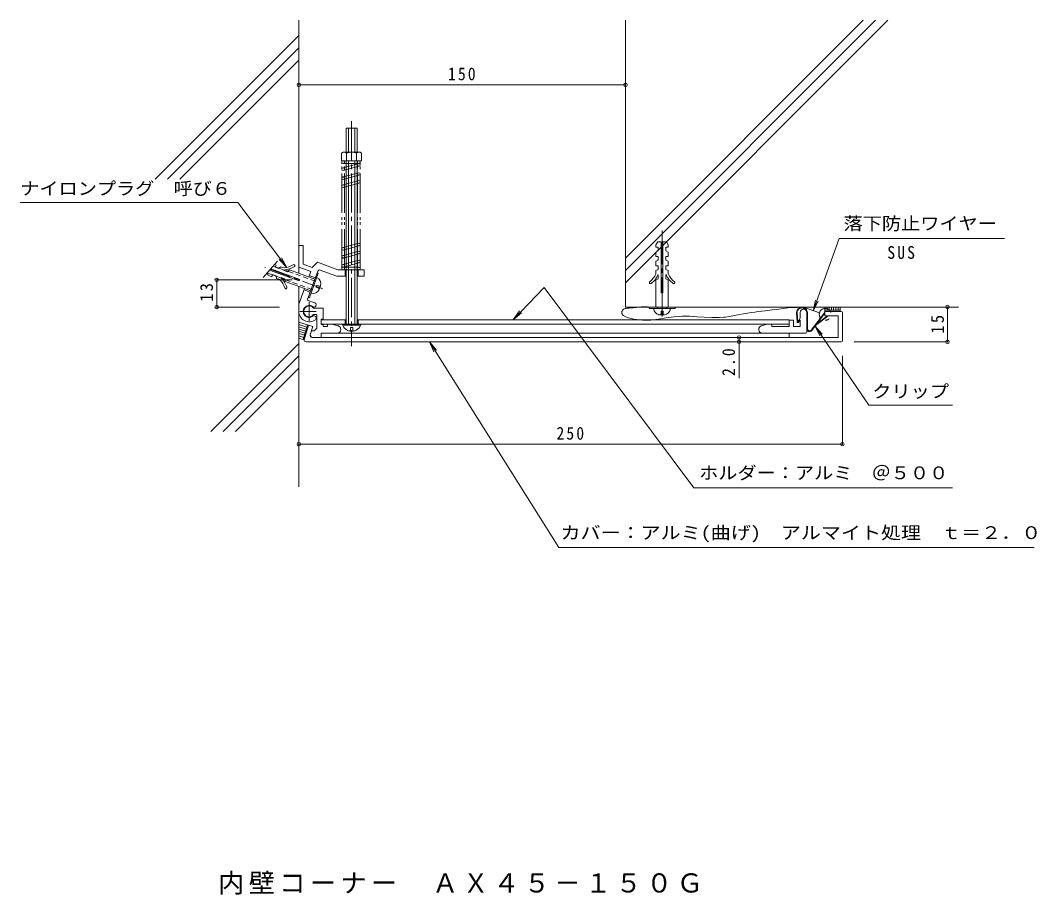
# Model space of a CAD drawing. Units: millimetres, scale not verified. Extents: x -242 to 225, y -269 to 133.
import ezdxf
from ezdxf.enums import TextEntityAlignment as Align

# ---------------------------------------------------------------- set-up
doc = ezdxf.new("R2010")
doc.units = ezdxf.units.MM
doc.header["$LTSCALE"] = 2
doc.header["$PDMODE"] = 32
doc.header["$PDSIZE"] = 1.6
for name, pattern in [('CHAIN1', [8, 5, -1, 1, -1]), ('CHAIN2', [12, 9, -1, 1, -1]), ('DASHED1', [1.8, 1.2, -0.6]), ('DOUBLE_CHAIN1', [8.8, 5, -1, 0.6, -0.6, 0.6, -1]), ('DOUBLE_CHAIN2', [12.8, 9, -1, 0.6, -0.6, 0.6, -1])]:
    doc.linetypes.add(name, pattern=pattern)
for name, color, linetype, lineweight in [('D-0', 2, 'Continuous', 9), ('D-1', 2, 'Continuous', 9), ('D-2', 4, 'Continuous', 9), ('D-3', 6, 'Continuous', 5), ('D-4', 7, 'Continuous', 9), ('D-5', 7, 'Continuous', 9)]:
    doc.layers.add(name, color=color, linetype=linetype, lineweight=lineweight)
doc.layers.add('D-6', color=3, linetype='Continuous')
doc.styles.add('ＭＳ ゴシック', font='')
doc.styles.get('ＭＳ ゴシック').set_extended_font_data('MS Gothic')

msp = doc.modelspace()

# ---------------------------------------------------------------- linework, layer by layer
at = {"layer": 'D-0', "color": 7, "linetype": 'CHAIN2'}
msp.add_line((52.873, -3.022), (52.873, 36.472), dxfattribs=at)
at = {"layer": 'D-0'}
for p, q in [((50.02, 28.811), (50.02, 29.811)), ((51.12, 28.811), (50.02, 28.811)), ((51.12, 27.061), (51.12, 28.811)), ((52.47, 7.811), (52.47, 31.311)), ((53.27, 7.811), (53.27, 31.311)), ((54.87, 31.311), (53.27, 31.311)), ((54.62, 27.061), (54.62, 28.811)), ((55.72, 28.811), (54.62, 28.811)), ((54.87, 31.311), (55.72, 29.811)), ((55.72, 28.811), (55.72, 29.811)), ((51.12, 27.061), (50.02, 26.561)), ((50.02, 24.561), (50.02, 26.561)), ((54.62, 27.061), (55.72, 26.561)), ((55.72, 24.561), (55.72, 26.561)), ((51.12, 22.811), (50.02, 22.311)), ((50.02, 20.311), (50.02, 22.311)), ((51.12, 20.311), (50.02, 20.311)), ((51.12, 18.561), (51.12, 20.311)), ((54.62, 22.811), (55.72, 22.311)), ((54.62, 20.311), (55.72, 20.311)), ((54.62, 18.561), (54.62, 20.311)), ((55.72, 20.311), (55.72, 22.311)), ((51.12, 18.561), (50.02, 18.061)), ((50.02, 16.465), (50.02, 18.061)), ((51.12, 14.311), (50.02, 13.811)), ((51.12, 16.061), (50.92, 16.061)), ((51.12, 14.311), (51.12, 16.061)), ((54.62, 18.561), (55.72, 18.061)), ((54.62, 16.061), (54.82, 16.061)), ((54.62, 14.311), (54.62, 16.061)), ((54.62, 14.311), (55.72, 13.811)), ((55.72, 16.465), (55.72, 18.061)), ((50.02, 1.311), (50.02, 13.811)), ((55.72, 1.311), (55.72, 13.811)), ((53.27, 7.811), (52.47, 7.811)), ((55.72, 1.311), (50.02, 1.311))]:
    msp.add_line(p, q, dxfattribs=at)
at = {"layer": 'D-0', "color": 7, "linetype": 'CHAIN1'}
msp.add_line((125.1, -1.281), (117.738, 1.269), dxfattribs=at)
at = {"layer": 'D-0', "color": 3}
for p, q in [((135.147, -0.681), (127.647, -0.681)), ((127.647, -2.681), (127.647, -0.681)), ((133.647, -2.681), (127.647, -2.681)), ((133.647, -12.681), (133.647, -2.681)), ((135.647, -14.181), (135.647, -1.181)), ((-111.46, -13.425), (-109.462, -7.047)), ((-107.553, -7.644), (-109.462, -7.047)), ((-108.724, -11.382), (-107.553, -7.644)), ((-107.77, -12.681), (133.647, -12.681)), ((-110.493, -14.681), (135.147, -14.681))]:
    msp.add_line(p, q, dxfattribs=at)
at = {"layer": 'D-0'}
for points in [[(52.47, 31.311), (50.87, 31.311), (50.02, 29.811)], [(51.12, 22.811), (51.12, 24.561), (50.02, 24.561)], [(54.62, 22.811), (54.62, 24.561), (55.72, 24.561)]]:
    msp.add_lwpolyline(points, dxfattribs=at)
at = {"layer": 'D-0', "color": 7, "linetype": 'CHAIN1'}
for points in [[(47.628, -4.718), (43.876, -4.779), (39.876, -4.267), (37.41, -3.626), (36.984, -3.489), (36.266, -3.227), (35.603, -2.923), (35.038, -2.566), (34.613, -2.147), (34.37, -1.655), (34.329, -1.332), (34.334, -1.206), (34.368, -0.982), (34.431, -0.757), (34.521, -0.534), (34.634, -0.322), (34.768, -0.125), (34.853, -0.021), (35.055, 0.174), (35.452, 0.43), (35.902, 0.602), (36.391, 0.71), (36.905, 0.773), (37.432, 0.812), (37.737, 0.831), (38.483, 0.886), (39.73, 1.003), (40.941, 1.132), (42.127, 1.253), (43.304, 1.347), (44.484, 1.394), (45.175, 1.393), (45.332, 1.389), (45.603, 1.38), (45.874, 1.368), (46.146, 1.354), (46.419, 1.338), (46.692, 1.321), (46.851, 1.311)], [(117.738, 1.269), (117.378, 1.259), (116.757, 1.243), (116.136, 1.226), (115.516, 1.205), (114.896, 1.182), (114.276, 1.153), (113.917, 1.135), (112.714, 1.058), (110.644, 0.88), (108.576, 0.658), (106.511, 0.405), (104.447, 0.137), (102.382, -0.132), (101.184, -0.283), (100.244, -0.397), (98.623, -0.588), (97.002, -0.779), (95.383, -0.979), (93.767, -1.196), (92.155, -1.438), (91.222, -1.594), (90.26, -1.768), (88.605, -2.089), (86.952, -2.419), (85.297, -2.738), (83.637, -3.025), (81.969, -3.26), (80.997, -3.364), (79.038, -3.491), (75.633, -3.502), (72.214, -3.341), (68.805, -3.114), (65.429, -2.927), (62.109, -2.885), (60.219, -2.97), (58.176, -3.175), (54.699, -3.708), (51.209, -4.291), (47.628, -4.718)]]:
    msp.add_lwpolyline(points, dxfattribs=at)
at = {"layer": 'D-0'}
for centre, radius, start, end in [((41.77, 20.096), 9, 307.07018, 336.20253), ((41.77, 20.096), 10, 307.07018, 336.20253), ((63.97, 20.096), 10, 203.79742, 232.92982), ((63.97, 20.096), 9, 203.79742, 232.92982), ((47.497, 12.516), 0.5, 127.07008, 307.07036), ((58.243, 12.516), 0.5, 232.92963, 52.92992)]:
    msp.add_arc(centre, radius, start, end, dxfattribs=at)
at = {"layer": 'D-0', "color": 7, "linetype": 'CHAIN1'}
msp.add_arc((127.786, -2.015), 2.738, 17.72954, 345.92445, dxfattribs=at)
at = {"layer": 'D-0', "color": 3}
for centre, radius, start, end in [((135.147, -1.181), 0.5, 0, 90), ((-110.493, -13.681), 1, 165.18761, 270), ((-107.77, -11.681), 1, 162.60686, 270), ((135.147, -14.181), 0.5, 270, 0)]:
    msp.add_arc(centre, radius, start, end, dxfattribs=at)
at = {"layer": 'D-1', "linetype": 'CHAIN2'}
msp.add_line((-89.72, 86.704), (-89.72, -16.69), dxfattribs=at)
at = {"layer": 'D-1'}
for p, q in [((-91.22, 72.429), (-91.22, 83.519)), ((-88.22, 72.429), (-88.22, 83.519)), ((-87.22, 72.429), (-87.22, 83.519)), ((-93.67, 72.429), (-94.32, 72.054)), ((-92.011, 72.054), (-92.011, 68.429)), ((-87.429, 72.054), (-87.429, 68.429)), ((-85.12, 72.054), (-85.12, 68.429)), ((-92.22, -6.481), (-92.22, 68.429)), ((-91.22, -6.481), (-91.22, 68.429)), ((-88.22, -6.481), (-88.22, 68.429)), ((-87.22, -6.481), (-87.22, 68.429)), ((-113.97, 29.634), (-113.97, 19.634)), ((-113.97, 29.634), (-111.97, 29.634)), ((-111.97, 21.034), (-111.97, 29.634)), ((-124.427, 20.62), (-125.128, 20.874)), ((-124.803, 19.586), (-124.427, 20.62)), ((-123.159, 18.987), (-124.803, 19.586)), ((-123.005, 19.144), (-124.735, 19.774)), ((-123.159, 18.987), (-122.313, 19.85)), ((-120.812, 19.304), (-122.313, 19.85)), ((-113.97, 19.634), (-108.486, 17.637)), ((-128.349, 17.152), (-128.256, 15.947)), ((-126.377, 15.263), (-128.256, 15.947)), ((-113.792, 13.29), (-127.404, 18.244)), ((-126, 16.297), (-126.377, 15.263)), ((-124.339, 15.479), (-126.069, 16.109)), ((-124.356, 15.698), (-126, 16.297)), ((-124.356, 15.698), (-124.262, 14.494)), ((-122.762, 13.948), (-124.262, 14.494)), ((-122.007, 14.843), (-122.075, 14.655)), ((-120.362, 14.245), (-122.007, 14.843)), ((-120.337, 13.916), (-121.903, 14.486)), ((-118.934, 17.769), (-120.501, 18.339)), ((-119.165, 17.534), (-118.319, 18.396)), ((-118.319, 18.396), (-106.573, 14.121)), ((-110.07, 4.512), (-105.21, 17.866)), ((-109.392, 15.147), (-108.486, 17.637)), ((-109.17, 15.758), (-106.351, 14.732)), ((-96.571, 15.429), (-92.22, 15.429)), ((-96.042, 18.429), (-92.22, 18.429)), ((-92.72, 18.429), (-92.72, 15.429)), ((-87.22, 18.429), (-83.97, 18.429)), ((-87.22, 15.429), (-83.97, 15.429)), ((-86.72, 18.429), (-86.72, 15.429)), ((-83.97, 15.429), (-83.97, 18.429)), ((-113.97, 2.569), (-111.341, 9.791)), ((-106.316, 13.365), (-106.786, 13.536)), ((-104.66, 9.434), (-104.045, 11.126)), ((-111.564, 9.18), (-108.745, 8.154)), ((-109.138, 5.612), (-109.607, 5.784)), ((-107.855, 9.136), (-108.325, 9.307)), ((-113.97, 2.569), (-113.97, -0.681)), ((-106.627, 3.258), (-110.07, 4.512)), ((-102.72, 0.819), (-107.22, 0.819)), ((46.851, 0.655), (46.851, 1.311)), ((46.851, 0.655), (58.851, 0.655)), ((50.601, 0.655), (50.601, 1.311)), ((55.101, 0.655), (55.101, 1.311)), ((58.851, 0.655), (58.851, 1.311)), ((-105.72, -2.181), (-107.22, -2.181)), ((-105.72, -2.181), (-105.72, -8.438)), ((-103.72, -4.481), (-92.22, -4.481)), ((-92.72, -4.481), (-92.72, -6.481)), ((-87.22, -4.481), (111.28, -4.481)), ((-86.72, -4.481), (-86.72, -6.481)), ((51.973, -2.245), (53.773, -2.245)), ((111.28, -4.481), (111.28, -7.681)), ((115.925, -4.391), (116.28, -3.681)), ((116.28, -1.181), (116.28, -3.681)), ((119.28, -10.181), (119.28, -1.181)), ((-105.72, -8.438), (-106.962, -9.681)), ((-103.72, -6.481), (111.28, -6.481)), ((-102.72, -6.731), (-103.72, -6.731)), ((-102.72, -6.731), (-102.72, -7.681)), ((-102.72, -7.681), (-100.733, -7.681)), ((-100.733, -6.481), (-100.733, -7.681)), ((-95.805, -7.361), (-98.757, -6.481)), ((-94.733, -9.181), (-94.733, -8.799)), ((-93.886, -6.981), (-85.553, -6.981)), ((97.28, -9.181), (97.28, -8.799)), ((98.351, -7.361), (101.304, -6.481)), ((103.28, -6.481), (103.28, -7.681)), ((111.28, -7.681), (103.28, -7.681)), ((113.28, -4.681), (111.28, -4.681)), ((113.28, -4.681), (113.28, -7.681)), ((116.28, -7.681), (113.28, -7.681)), ((116.104, -4.681), (116.28, -4.681)), ((116.28, -4.681), (116.28, -7.681)), ((-108.72, -11.381), (-108.101, -9.681)), ((-106.962, -9.681), (-108.101, -9.681)), ((-107.42, -12.681), (111.28, -12.681)), ((118.78, -10.681), (-103.72, -10.681)), ((-103.72, -12.681), (-103.72, -10.681)), ((111.28, -10.681), (111.28, -12.681))]:
    msp.add_line(p, q, dxfattribs=at)
at = {"layer": 'D-1', "linetype": 'DOUBLE_CHAIN1'}
msp.add_line((-130.343, 14.849), (-123.737, 22.48), dxfattribs=at)
at = {"layer": 'D-1', "linetype": 'CHAIN1'}
for p, q in [((-102.899, 9.751), (-129.626, 19.479)), ((-109.22, 3.666), (-109.22, -5.027)), ((-105.959, -0.681), (-113.566, -0.681))]:
    msp.add_line(p, q, dxfattribs=at)
at = {"layer": 'D-1', "linetype": 'DASHED1'}
for p, q in [((-124.735, 19.774), (-125.758, 20.146)), ((-120.741, 18.32), (-123.005, 19.144)), ((-126.069, 16.109), (-128.332, 16.933)), ((-122.075, 14.655), (-124.339, 15.479)), ((-106.377, 13.198), (-118.934, 17.769)), ((-107.779, 9.346), (-120.337, 13.916)), ((-105.719, 11.305), (-106.058, 10.373)), ((-104.977, 9.98), (-106.058, 10.373)), ((-104.638, 10.912), (-105.719, 11.305)), ((52.378, -1.761), (52.378, -0.611)), ((-89.224, -8.004), (-90.216, -8.004)), ((-90.216, -9.155), (-90.216, -8.004)), ((-89.224, -9.155), (-89.224, -8.004))]:
    msp.add_line(p, q, dxfattribs=at)
at = {"layer": 'D-1'}
for points in [[(-92.22, 72.429), (-92.22, 83.519), (-87.22, 83.519)], [(-94.32, 72.054), (-94.32, 68.429), (-85.12, 68.429)], [(-93.67, 72.429), (-85.77, 72.429), (-85.12, 72.054)], [(-113.792, 13.29), (-113.519, 14.042), (-126.844, 18.892)], [(-111.97, 21.034), (-107.801, 19.517), (-105.461, 21.857), (-96.042, 18.429)], [(-119.165, 17.534), (-120.809, 18.132), (-120.741, 18.32)], [(-120.362, 14.245), (-120.268, 13.04), (-108.522, 8.765)], [(-109.138, 5.612), (-105.033, 16.889), (-105.503, 17.06)], [(-105.21, 17.866), (-104.691, 18.385), (-96.571, 15.429)], [(-102.72, 0.819), (-102.72, -4.231), (-103.72, -4.231), (-103.72, -6.731)]]:
    msp.add_lwpolyline(points, dxfattribs=at)
at = {"layer": 'D-1', "linetype": 'DASHED1'}
msp.add_lwpolyline([(53.369, -1.761), (53.369, -0.611), (52.378, -0.611)], dxfattribs=at)
at = {"layer": 'D-1'}
for centre, radius, start, end in [((-93.165, 70.465), 1.964, 53.99094, 126.00906), ((-89.72, 65.251), 7.178, 71.39072, 108.60928), ((-86.275, 70.465), 1.964, 53.99113, 126.00887), ((-121.403, 28.298), 9, 273.79745, 302.92981), ((-121.403, 28.298), 10, 273.79745, 302.92981), ((-116.239, 20.325), 0.5, 302.92963, 122.9299), ((-128.996, 7.437), 10, 17.07016, 46.20251), ((-106.77, 12.118), 2.9, 339.99998, 69.99998), ((-128.996, 7.437), 9, 17.07016, 46.20251), ((-119.915, 10.226), 0.5, 197.07007, 17.07034), ((-107.386, 10.426), 2.9, 249.99998, 339.99998), ((-109.22, -0.681), 2.75, 53.11603, 306.88397), ((-109.22, -0.681), 2.5, 36.87024, 323.13033), ((-106.969, 2.319), 1, 233.11566, 70.00063), ((51.973, 0.655), 2.9, 179.99998, 269.99998), ((53.773, 0.655), 2.9, 269.99998, 359.99998), ((117.78, -1.181), 1.5, 0, 180), ((-109.22, -0.681), 4.75, 180, 306.88397), ((-106.969, -3.68), 1, 306.88434, 126.88434), ((116.104, -4.481), 0.2, 153.43495, 270), ((-96.233, -9.181), 1.5, 270, 0), ((-96.233, -8.799), 1.5, 0, 73.39296), ((-89.72, -5.281), 4.5, 195.46597, 344.53403), ((98.78, -8.799), 1.5, 106.60704, 180), ((98.78, -9.181), 1.5, 180, 270), ((-107.42, -11.381), 1.3, 179.9989, 270), ((118.78, -10.181), 0.5, 270, 0)]:
    msp.add_arc(centre, radius, start, end, dxfattribs=at)
at = {"layer": 'D-1', "linetype": 'DASHED1'}
for centre, start, end in [((-105.148, 9.51), 325.58549, 69.99998), ((-104.467, 11.381), 249.99998, 354.41447), ((51.877, -1.761), 255.58549, 359.99998), ((53.869, -1.761), 179.99998, 284.41447), ((-90.716, -9.155), 255.58551, 0), ((-88.724, -9.155), 180, 284.41449)]:
    msp.add_arc(centre, 0.5, start, end, dxfattribs=at)
at = {"layer": 'D-2', "linetype": 'DOUBLE_CHAIN2'}
for p, q in [((-94.17, 19.029), (-94.17, 67.829)), ((-92.97, 19.029), (-92.97, 67.829)), ((-86.97, 19.029), (-86.97, 67.829)), ((-85.77, 19.029), (-85.77, 67.829))]:
    msp.add_line(p, q, dxfattribs=at)
at = {"layer": 'D-2'}
for p, q in [((-93.57, 68.429), (-86.37, 68.429)), ((-93.57, 67.229), (-86.37, 67.229)), ((-93.57, 65.256), (-86.37, 67.229)), ((-86.37, 66.029), (-93.57, 64.056)), ((-93.57, 61.051), (-86.37, 63.025)), ((-86.37, 61.825), (-93.57, 59.851)), ((-93.57, 57.449), (-86.37, 59.422)), ((-86.37, 58.222), (-93.57, 56.249)), ((-93.57, 28.633), (-86.37, 30.606)), ((-86.37, 29.406), (-93.57, 27.433)), ((-93.57, 25.031), (-86.37, 27.004)), ((-86.37, 25.805), (-93.57, 23.831)), ((-93.57, 20.829), (-86.37, 22.802)), ((-86.37, 21.602), (-93.57, 19.629)), ((-93.57, 19.629), (-86.37, 19.629)), ((-93.57, 18.429), (-86.37, 18.429)), ((127.647, 1.319), (127.647, -0.681)), ((128.647, -0.181), (128.647, 1.319)), ((129.647, 1.319), (129.647, -0.181)), ((130.647, -0.181), (130.647, 1.319)), ((131.647, 1.319), (131.647, -0.181)), ((132.647, 1.319), (132.647, -0.181)), ((133.647, -0.181), (133.647, 1.319)), ((134.647, 1.319), (134.647, -0.681)), ((134.647, -0.181), (127.647, -0.181)), ((134.647, -0.681), (127.647, -0.681)), ((-109.462, -7.047), (-113.97, -5.634)), ((-110.238, -7.851), (-113.97, -6.682)), ((-110.537, -8.806), (-113.97, -7.73)), ((-110.836, -9.76), (-113.97, -8.778)), ((-109.939, -6.897), (-112.032, -13.577)), ((-109.462, -7.047), (-111.554, -13.727)), ((-111.135, -10.714), (-113.97, -9.826)), ((-111.434, -11.669), (-113.97, -10.874)), ((-111.733, -12.623), (-113.97, -11.922)), ((-111.554, -13.727), (-113.97, -12.97))]:
    msp.add_line(p, q, dxfattribs=at)
at = {"layer": 'D-2', "color": 5, "lineweight": 5}
for p, q in [((114.879, -5.567), (114.581, -1.304)), ((115.179, -5.546), (114.88, -1.283)), ((115.179, -5.546), (116.015, -4.583)), ((116.015, -4.583), (116.242, -4.78)), ((119.28, -8.603), (119.28, -1.181)), ((119.58, -8.624), (119.58, -1.281)), ((121.351, -9.261), (127.409, -1.377)), ((123.29, -7.231), (129.008, -2.92)), ((115.405, -5.743), (116.242, -4.78))]:
    msp.add_line(p, q, dxfattribs=at)
for points in [[(121.585, -9.449), (127.647, -1.56), (127.409, -1.377)], [(123.976, -6.338), (128.828, -2.681), (129.008, -2.92)]]:
    msp.add_lwpolyline(points, dxfattribs=at)
at = {"layer": 'D-2'}
for centre in [(-93.57, 67.829), (-86.37, 67.829), (-86.37, 66.629), (-93.57, 64.656), (-93.57, 60.451), (-86.37, 62.424), (-93.57, 56.849), (-86.37, 58.822), (-93.57, 28.033), (-86.37, 30.006), (-93.57, 24.431), (-86.37, 26.404), (-93.57, 20.229), (-93.57, 19.029), (-86.37, 22.202), (-86.37, 19.029)]:
    msp.add_circle(centre, 0.6, dxfattribs=at)
at = {"layer": 'D-2', "color": 5, "lineweight": 5}
for centre, radius, start, end in [((117.08, -1.281), 2.5, 0, 180.28502), ((117.08, -1.281), 2.2, 0, 180.06065), ((115.178, -5.546), 0.3, 184, 319), ((120.58, -8.624), 1.3, 180, 320.61646), ((120.58, -8.624), 1, 180, 320.42061)]:
    msp.add_arc(centre, radius, start, end, dxfattribs=at)
at = {"layer": 'D-3'}
for p, q in [((-113.97, 16.814), (-113.97, 132.979)), ((36.03, 1.319), (36.03, 132.979)), ((36.03, 23.74), (145.269, 132.979)), ((36.03, 12.426), (156.582, 132.979)), ((36.03, 18.083), (150.926, 132.979)), ((-179.886, 60.072), (-113.97, 125.988)), ((-174.23, 60.072), (-113.97, 120.331)), ((-168.573, 60.072), (-113.97, 114.675)), ((-113.97, -81.284), (-113.97, 10.748)), ((188.967, 1.319), (36.03, 1.319)), ((-154.395, -55.858), (-113.97, -15.433)), ((-148.738, -55.858), (-113.97, -21.09)), ((-143.081, -55.858), (-113.97, -26.747))]:
    msp.add_line(p, q, dxfattribs=at)
at = {"layer": 'D-4'}
for p, q in [((-141.983, 49.382), (-241.86, 49.382)), ((-141.983, 49.382), (-119.45, 19.513)), ((134.167, 32.858), (210.17, 32.858)), ((-119.45, 19.513), (-121.914, 23.863)), ((-119.45, 19.513), (-122.956, 23.077)), ((122.226, -0.396), (124.515, 4.049)), ((-15.579, -4.481), (-11.662, -1.373)), ((123.106, -7.47), (125.36, -11.932)), ((-54, -14.681), (-51.911, -19.223)), ((67.47, -81.661), (186.186, -81.661)), ((5.47, -109.127), (223.75, -109.127))]:
    msp.add_line(p, q, dxfattribs=at)
for points in [[(134.167, 32.858), (122.226, -0.396), (123.287, 4.49)], [(67.47, -81.661), (-1.245, 10.329), (-15.579, -4.481), (-12.601, -0.465)], [(186.155, -43.718), (147.834, -43.718), (123.106, -7.47), (126.439, -11.197)], [(5.47, -109.127), (-54, -14.681), (-50.806, -18.528)]]:
    msp.add_lwpolyline(points, dxfattribs=at)
at = {"layer": 'D-5'}
for p, q in [((-113.97, 103.38), (36.03, 103.38)), ((-116.97, 13.78), (-151.967, 13.78)), ((-151.667, 1.319), (-151.667, 13.78)), ((-122.824, 1.319), (-151.967, 1.319)), ((183.901, -14.681), (183.901, 1.319)), ((88.223, -12.681), (88.223, -31.384)), ((141.114, -14.681), (184.201, -14.681)), ((135.647, -21.102), (135.647, -61.965)), ((-113.97, -61.665), (135.647, -61.665))]:
    msp.add_line(p, q, dxfattribs=at)
for p in [(-113.97, 103.38), (36.03, 103.38), (-151.667, 13.78), (-151.667, 1.319), (183.901, 1.319), (88.223, -12.681), (88.223, -14.681), (183.901, -14.681), (-113.97, -61.665), (135.647, -61.665)]:
    msp.add_point(p, dxfattribs=at)

# ---------------------------------------------------------------- texts
at = {"layer": 'D-4', "color": 2, "style": 'ＭＳ ゴシック'}
for s, width, p in [('ナイロンプラグ\u3000呼び６', 1.1, (-241.909, 51.076)), ('落下防止ワイヤー', 1.1, (136.213, 35.007)), ('クリップ', 1.1, (149.395, -42.066)), ('ホルダー：アルミ\u3000＠５００', 1.1, (69.874, -79.512)), ('カバー：アルミ(曲げ)\u3000アルマイト処理\u3000ｔ＝２．０', 1.15, (6.212, -106.979))]:
    msp.add_text(s, height=5.865, dxfattribs=dict(at, width=width)).set_placement(p, align=Align.BOTTOM_LEFT)
at = {"layer": 'D-5', "color": 2, "char_height": 5.865, "attachment_point": 7, "style": 'ＭＳ ゴシック'}
for s, insert in [('\\T1.27;\\W0.9;150', (-45.47, 105.38)), ('\\T1.27;\\W0.9;SUS', (156.282, 23.353)), ('\\T1.27;\\W0.9;250', (4.338, -59.665))]:
    msp.add_mtext(s, dxfattribs=dict(at, insert=insert))
at = {"layer": 'D-5', "color": 2, "char_height": 5.865, "attachment_point": 7, "rotation": 90, "style": 'ＭＳ ゴシック'}
for s, insert in [('\\T1.27;\\W0.95;13', (-153.34, 3.733)), ('\\T1.27;\\W0.95;15', (182.342, -10.897)), ('\\T1.27;\\W0.9;2.0', (86.411, -30.338))]:
    msp.add_mtext(s, dxfattribs=dict(at, insert=insert))
at = {"layer": 'D-6', "insert": (-151.008, -268.52), "char_height": 8.798, "attachment_point": 7, "style": 'ＭＳ ゴシック'}
msp.add_mtext('\\T1.17;内壁コーナー\u3000ＡＸ４５－１５０Ｇ', dxfattribs=at)

doc.saveas('drawing.dxf')
